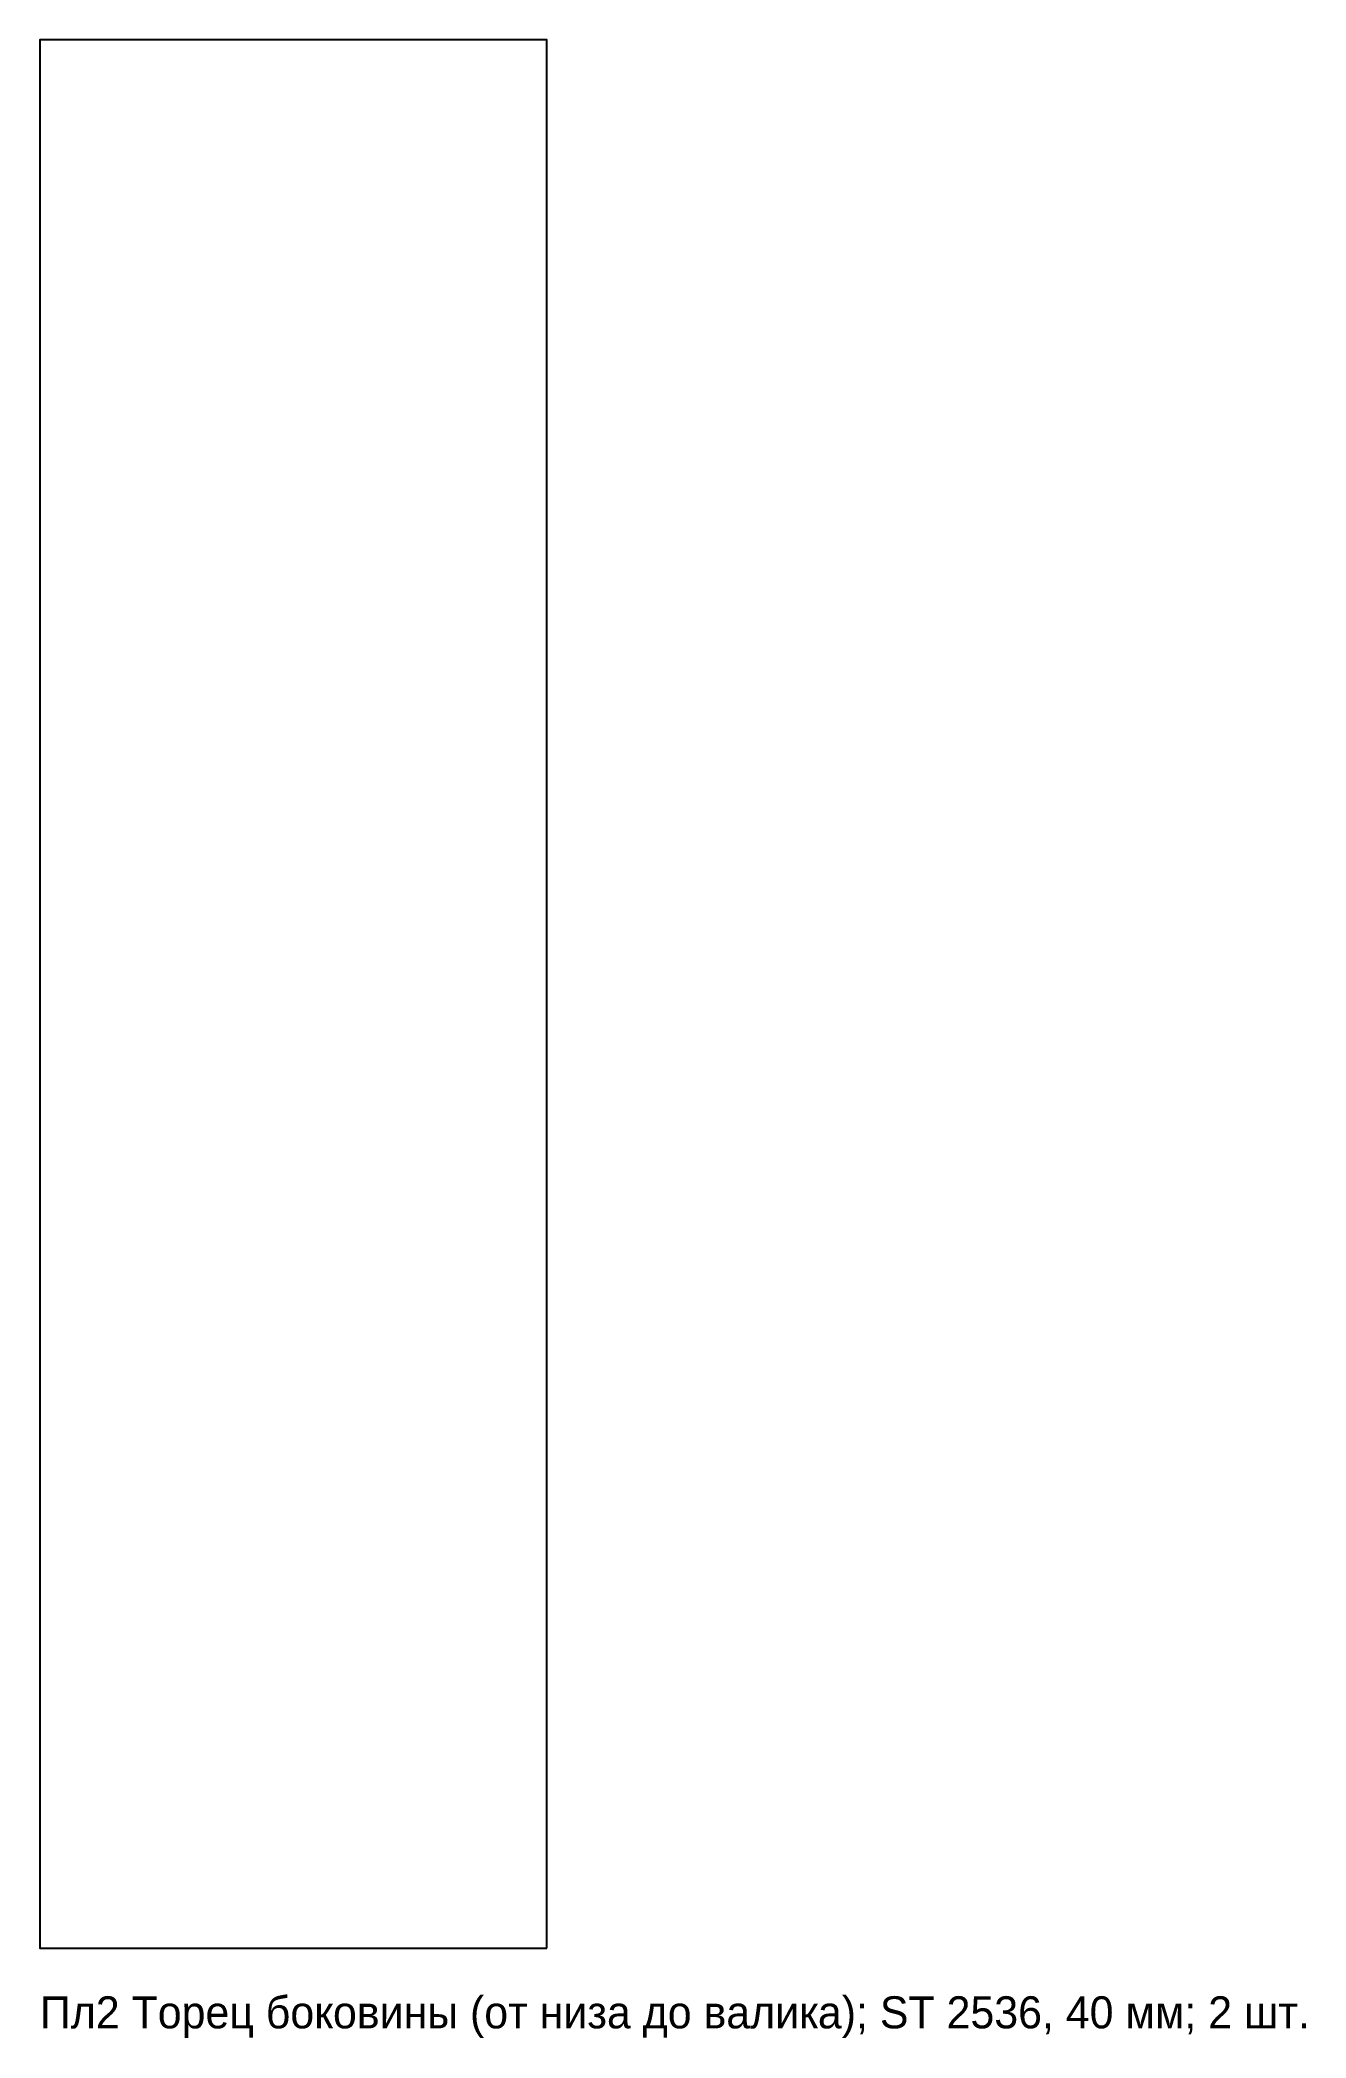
# Model space of a CAD drawing. Header units: millimetres. Extents: x 0 to 395, y -28 to 595.
import ezdxf

# ---------------------------------------------------------------- set-up
doc = ezdxf.new("R2010")
doc.units = ezdxf.units.MM
doc.layers.add('CUT_OUT', color=7, linetype='Continuous')
doc.layers.add('TEXT', color=8, linetype='Continuous')

msp = doc.modelspace()

# ---------------------------------------------------------------- linework, layer by layer
at = {"layer": 'CUT_OUT'}
msp.add_lwpolyline([(158, 0), (158, 595), (0, 595), (0, 0), (158, 0)], close=True, dxfattribs=at)

# ---------------------------------------------------------------- texts
at = {"layer": 'TEXT'}
msp.add_text('Пл2 Торец боковины (от низа до валика); ST 2536, 40 мм; 2 шт.', height=10, dxfattribs=at).set_placement((0, -25))

doc.saveas('drawing.dxf')
